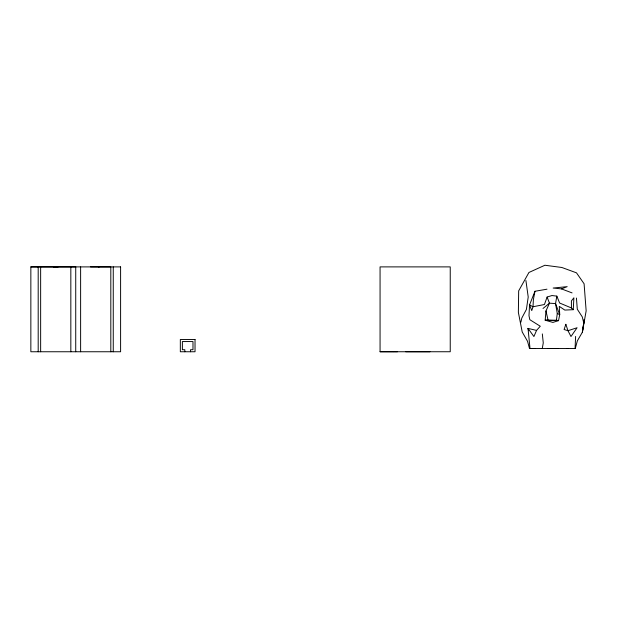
<?xml version="1.0" encoding="UTF-8"?>
<svg xmlns="http://www.w3.org/2000/svg" width="617" height="617" viewBox="0 0 617 617"><rect width="100%" height="100%" fill="white"/><g stroke="black" fill="none" stroke-linecap="round" stroke-linejoin="round"><path stroke-width="0.93" d="M575.075 348.482L575.607 336.435M573.247 309.695L573.887 297.803L571.411 300.911L571.435 307.968L573.247 309.695L564.81 310.073L559.28 306.371L559.719 314.655L558.524 320.616L552.909 322.413L545.181 320.2L545.976 310.96L549.462 303.186L547.109 297.047L551.945 295.543L556.835 296.121L559.619 303.009L571.435 307.968M556.403 320.2L558.524 320.616L545.181 320.2L556.403 320.2L557.274 313.505L555.547 303.579L556.835 296.121M534.792 348.482L529.494 348.482L527.535 341.263L522.213 331.985L518.365 312.364L518.673 290.869L528.931 272.475L544.904 265.241L561.856 267.485L576.486 272.837L584.091 283.774L586.15 310.845L582.355 332.27L584.268 319.552L582.355 332.27L577.327 340.892L575.306 348.482L566.522 348.482M542.281 348.474L543.261 342.905L542.328 333.92M534.954 291.27L533.397 299.584L533.003 306.749L531.761 310.59L529.556 304.906L534.954 291.27L546.986 289.188M520.91 322.128L521.812 318.063L526.401 309.441L528.214 297.024L525.908 280.488M547.109 297.047L544.425 304.52L533.003 306.749L529.556 304.906L528.985 315.703L529.818 319.691L540.261 326.239L536.559 330.403L533.906 336.527L528.029 328.406L536.559 330.403M543.029 308.461L549.462 303.186L555.547 303.579L559.719 314.655L557.274 313.505M561.493 288.895L567.17 286.65L553.156 288.046L561.493 288.895L572.067 292.898M53.517 266.891L54.311 266.899M529.425 348.489L530.288 348.482M528.568 330.234L528.029 328.406L530.003 348.474M393.445 351.744L397.471 351.752M380.064 351.744L450.233 351.744L450.233 266.891L380.064 266.891L380.064 351.744L393.152 351.752M30.85 266.906L75.729 266.899M90.545 266.891L110.813 266.899L110.813 351.752M55.129 266.899L53.833 266.899L58.044 266.891L56.872 266.891M534.029 348.482L529.81 348.482M547.996 348.474L557.891 348.482M531.106 348.474L568.427 348.482M405.731 351.744L429.964 351.752M98.489 266.899L99.183 266.899M583.79 323.069L582.255 316.868L577.288 309.217L576.448 298.05M545.976 310.96L548.004 319.899M190.537 351.752L190.537 349.716L192.982 349.716L192.982 341.556L182.377 341.556L182.377 349.716L184.822 349.716L184.822 351.752M113.258 266.899L113.258 351.752M80.619 266.899L80.619 351.752M75.729 266.899L75.729 351.752M70.832 266.899L70.832 351.752M40.645 266.899L40.645 351.752M38.192 266.899L38.192 351.752M565.858 324.311L564.1 329.517L567.979 330.704L577.088 327.735L570.972 336.512L567.979 330.704L565.858 324.311M120.6 266.899L30.85 266.899L30.85 351.759L120.6 351.752L120.6 266.899M195.026 339.512L180.334 339.512L180.334 351.752L195.026 351.752L195.026 339.512"/></g></svg>
